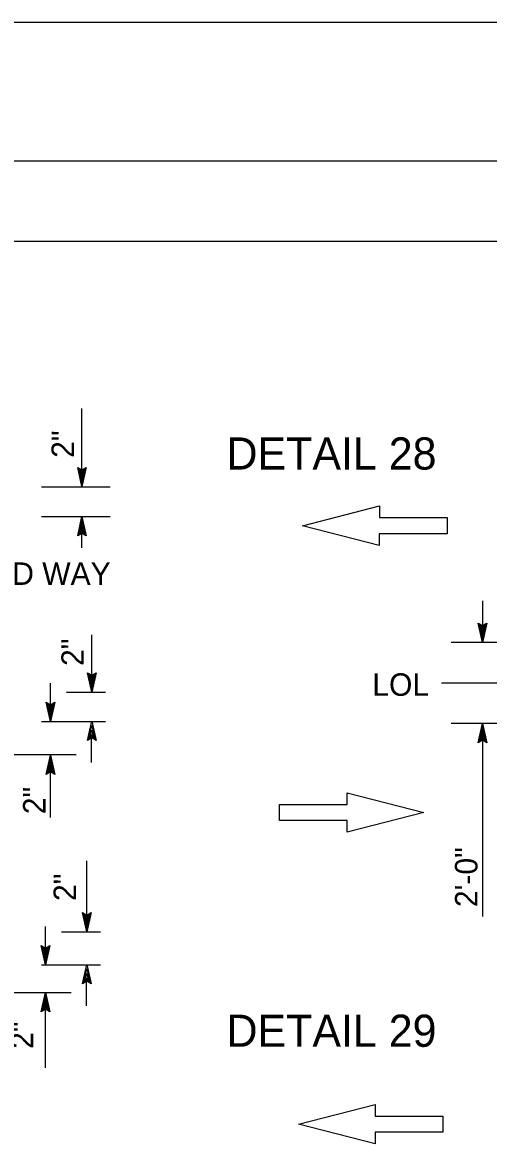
# Model space of a CAD drawing. Extents: x -893 to 867, y -474 to 712.
# Drawn here: x -450.6 to -305.4, y 360 to 712 of the extents above; entities that cross this region are included whole.
import ezdxf

# ---------------------------------------------------------------- set-up
doc = ezdxf.new("R2010")
doc.units = 0
for name, color, linetype in [('222 Structural Steel', 7, 'Continuous'), ('56 Stage 3 Anno', 7, 'Continuous'), ('57 Undefined', 7, 'Continuous'), ('60 Nongeo Data', 7, 'Continuous')]:
    doc.layers.add(name, color=color, linetype=linetype)

msp = doc.modelspace()

# ---------------------------------------------------------------- linework, layer by layer
at = {"layer": '222 Structural Steel'}
msp.add_line((-813.45, 643.96), (811.55, 643.96), dxfattribs=at)
for points in [[(-893.46, -474.05), (866.55, -474.05), (866.55, 711.96), (-893.46, 711.96)], [(-863.43, 668.96), (836.57, 668.96), (836.57, -431.04), (-863.43, -431.04)], [(-863.43, 668.96), (836.57, 668.96), (836.57, -431.04), (-863.43, -431.04)]]:
    msp.add_lwpolyline(points, close=True, dxfattribs=at)
at = {"layer": '56 Stage 3 Anno'}
for p, q in [((-432.05, 567.51), (-432.05, 591.87)), ((-432.05, 567.51), (-433.38, 573.51)), ((-433.38, 573.51), (-433.38, 573.51)), ((-433.38, 573.51), (-432.05, 572.71)), ((-432.05, 568.9), (-433.02, 573.27)), ((-432.05, 570.27), (-432.67, 573.1)), ((-432.04, 571.65), (-432.31, 572.86)), ((-432.05, 572.71), (-430.71, 573.51)), ((-430.71, 573.51), (-432.05, 567.51)), ((-431.06, 573.29), (-432.05, 568.89)), ((-431.42, 573.06), (-432.05, 570.27)), ((-431.77, 572.88), (-432.04, 571.65)), ((-430.71, 573.51), (-430.71, 573.51)), ((-423.3, 567.36), (-444.7, 567.36)), ((-432.05, 567.51), (-432.05, 567.51)), ((-444.7, 558.18), (-423.3, 558.18)), ((-433.39, 552.17), (-432.05, 558.17)), ((-433.03, 552.39), (-432.05, 556.79)), ((-432.05, 558.17), (-432.05, 558.17)), ((-432.05, 558.17), (-430.72, 552.17)), ((-432.05, 548.48), (-432.05, 558.17)), ((-432.04, 556.78), (-431.08, 552.41)), ((-432.05, 552.97), (-433.39, 552.17)), ((-432.67, 552.62), (-432.05, 555.41)), ((-432.33, 552.8), (-432.05, 554.03)), ((-432.05, 555.41), (-431.42, 552.59)), ((-432.05, 554.03), (-431.78, 552.82)), ((-430.72, 552.17), (-432.05, 552.97)), ((-433.39, 552.17), (-433.39, 552.17)), ((-430.72, 552.17), (-430.72, 552.17)), ((-307.3, 531.92), (-307.3, 519.04)), ((-307.3, 519.04), (-308.63, 525.04)), ((-308.63, 525.04), (-308.63, 525.04)), ((-308.63, 525.04), (-307.3, 524.24)), ((-307.3, 520.44), (-308.27, 524.81)), ((-307.3, 521.81), (-307.93, 524.63)), ((-307.3, 524.24), (-305.96, 525.04)), ((-305.96, 525.04), (-307.3, 519.04)), ((-306.32, 524.83), (-307.3, 520.42)), ((-306.68, 524.59), (-307.3, 521.81)), ((-305.96, 525.04), (-305.96, 525.04)), ((-429.01, 503.58), (-429.01, 521.41)), ((-307.3, 523.19), (-307.57, 524.4)), ((-307.02, 524.42), (-307.3, 523.19)), ((-297.4, 519.04), (-316.99, 519.04)), ((-307.3, 519.04), (-307.3, 519.04)), ((-429.01, 503.58), (-430.34, 509.58)), ((-430.34, 509.58), (-430.34, 509.58)), ((-430.34, 509.58), (-429.01, 508.78)), ((-429.01, 504.97), (-429.98, 509.34)), ((-429, 506.34), (-429.63, 509.17)), ((-429, 507.72), (-429.27, 508.93)), ((-429.01, 508.78), (-427.67, 509.58)), ((-427.67, 509.58), (-429.01, 503.58)), ((-428.02, 509.36), (-429.01, 504.96)), ((-428.38, 509.13), (-429, 506.34)), ((-428.73, 508.95), (-429, 507.72)), ((-427.67, 509.58), (-427.67, 509.58)), ((-441.88, 494.43), (-441.88, 506.33)), ((-436.89, 503.58), (-424.73, 503.58)), ((-429.01, 503.58), (-429.01, 503.58)), ((-441.88, 494.43), (-443.21, 500.43)), ((-443.21, 500.43), (-443.21, 500.43)), ((-443.21, 500.43), (-441.88, 499.63)), ((-441.88, 495.82), (-442.85, 500.2)), ((-441.87, 497.19), (-442.5, 500.02)), ((-441.88, 499.63), (-440.54, 500.43)), ((-440.54, 500.43), (-441.88, 494.43)), ((-440.89, 500.22), (-441.88, 495.81)), ((-441.25, 499.98), (-441.87, 497.19)), ((-440.54, 500.43), (-440.54, 500.43)), ((-441.87, 498.58), (-442.14, 499.78)), ((-441.6, 499.81), (-441.87, 498.58)), ((-444.7, 494.43), (-424.73, 494.43)), ((-441.88, 494.43), (-441.88, 494.43)), ((-430.35, 488.51), (-429.01, 494.51)), ((-429.99, 488.72), (-429.01, 493.13)), ((-429.01, 494.51), (-429.01, 494.51)), ((-429.01, 494.51), (-427.68, 488.51)), ((-429, 493.12), (-428.03, 488.74)), ((-297.4, 493.74), (-316.99, 493.74)), ((-308.64, 487.74), (-307.3, 493.74)), ((-307.3, 493.74), (-307.3, 493.74)), ((-307.3, 493.74), (-305.97, 487.74)), ((-307.3, 493.74), (-307.3, 433.72)), ((-429.01, 489.31), (-430.35, 488.51)), ((-429.63, 488.96), (-429.01, 491.74)), ((-429.28, 489.13), (-429.01, 490.36)), ((-429.08, 481.66), (-429.08, 490.39)), ((-429.01, 491.74), (-428.38, 488.92)), ((-429.01, 490.36), (-428.74, 489.15)), ((-427.68, 488.51), (-429.01, 489.31)), ((-308.29, 487.96), (-307.3, 492.36)), ((-307.93, 488.19), (-307.3, 490.98)), ((-307.58, 488.37), (-307.3, 489.6)), ((-307.3, 492.35), (-306.33, 487.98)), ((-307.3, 490.98), (-306.68, 488.16)), ((-307.3, 489.6), (-307.04, 488.39)), ((-430.35, 488.51), (-430.35, 488.51)), ((-427.68, 488.51), (-427.68, 488.51)), ((-307.3, 488.54), (-308.64, 487.74)), ((-308.64, 487.74), (-308.64, 487.74)), ((-305.97, 487.74), (-307.3, 488.54)), ((-305.97, 487.74), (-305.97, 487.74)), ((-462.03, 484.13), (-433.9, 484.13)), ((-443.22, 477.9), (-441.88, 483.9)), ((-442.86, 478.12), (-441.88, 482.52)), ((-441.88, 483.9), (-441.88, 483.9)), ((-441.88, 483.9), (-440.55, 477.9)), ((-441.88, 464.55), (-441.88, 483.9)), ((-441.87, 482.51), (-440.91, 478.14)), ((-442.5, 478.35), (-441.88, 481.14)), ((-442.15, 478.53), (-441.88, 479.76)), ((-441.88, 481.14), (-441.25, 478.32)), ((-441.88, 479.76), (-441.61, 478.55)), ((-441.88, 478.7), (-443.22, 477.9)), ((-443.22, 477.9), (-443.22, 477.9)), ((-440.55, 477.9), (-441.88, 478.7)), ((-440.55, 477.9), (-440.55, 477.9)), ((-430.52, 428.94), (-430.52, 451.03)), ((-430.52, 428.94), (-431.85, 434.94)), ((-431.85, 434.94), (-431.85, 434.94)), ((-431.85, 434.94), (-430.52, 434.14)), ((-430.53, 430.34), (-431.5, 434.71)), ((-430.52, 431.71), (-431.15, 434.53)), ((-430.52, 433.09), (-430.79, 434.3)), ((-430.52, 434.14), (-429.18, 434.94)), ((-429.18, 434.94), (-430.52, 428.94)), ((-429.54, 434.73), (-430.52, 430.32)), ((-429.9, 434.49), (-430.52, 431.71)), ((-430.25, 434.32), (-430.52, 433.09)), ((-429.18, 434.94), (-429.18, 434.94)), ((-443.4, 418.69), (-443.4, 430.59)), ((-438.41, 428.94), (-426.24, 428.94)), ((-430.52, 428.94), (-430.52, 428.94)), ((-443.4, 418.69), (-444.72, 424.69)), ((-444.72, 424.69), (-444.72, 424.69)), ((-444.72, 424.69), (-443.4, 423.89)), ((-443.4, 420.08), (-444.37, 424.46)), ((-443.39, 421.45), (-444.02, 424.28)), ((-443.39, 422.84), (-443.66, 424.04)), ((-443.4, 423.89), (-442.05, 424.69)), ((-442.05, 424.69), (-443.4, 418.69)), ((-442.41, 424.47), (-443.39, 420.07)), ((-442.77, 424.24), (-443.39, 421.45)), ((-443.12, 424.06), (-443.39, 422.84)), ((-442.05, 424.69), (-442.05, 424.69)), ((-444.7, 418.69), (-426.24, 418.69)), ((-443.4, 418.69), (-443.4, 418.69)), ((-431.86, 412.77), (-430.52, 418.77)), ((-431.51, 412.98), (-430.52, 417.39)), ((-431.15, 413.22), (-430.53, 416)), ((-430.53, 416), (-429.9, 413.18)), ((-430.52, 418.77), (-430.52, 418.77)), ((-430.52, 418.77), (-429.19, 412.77)), ((-430.52, 417.37), (-429.55, 413)), ((-430.52, 413.57), (-431.86, 412.77)), ((-431.86, 412.77), (-431.86, 412.77)), ((-430.8, 413.39), (-430.53, 414.62)), ((-430.6, 405.92), (-430.6, 414.65)), ((-430.53, 414.62), (-430.26, 413.41)), ((-429.19, 412.77), (-430.52, 413.57)), ((-429.19, 412.77), (-429.19, 412.77)), ((-462.03, 410.07), (-435.42, 410.07)), ((-444.73, 404.07), (-443.4, 410.07)), ((-444.38, 404.29), (-443.4, 408.69)), ((-443.4, 386.59), (-443.4, 410.07)), ((-443.4, 410.07), (-443.4, 410.07)), ((-443.4, 410.07), (-442.06, 404.07)), ((-443.39, 408.68), (-442.42, 404.31)), ((-443.4, 404.87), (-444.73, 404.07)), ((-444.02, 404.52), (-443.4, 407.31)), ((-443.67, 404.7), (-443.4, 405.93)), ((-443.4, 407.31), (-442.77, 404.48)), ((-443.4, 405.93), (-443.13, 404.72)), ((-442.06, 404.07), (-443.4, 404.87)), ((-444.73, 404.07), (-444.73, 404.07)), ((-442.06, 404.07), (-442.06, 404.07))]:
    msp.add_line(p, q, dxfattribs=at)
at = {"layer": '60 Nongeo Data'}
for p, q in [((-363.32, 555.36), (-339.41, 561.5)), ((-339.41, 561.5), (-339.41, 557.86)), ((-339.41, 557.86), (-318.32, 557.86)), ((-318.32, 557.86), (-318.32, 555.36)), ((-339.42, 549.22), (-363.32, 555.36)), ((-318.32, 552.86), (-339.42, 552.86)), ((-339.42, 552.86), (-339.42, 549.22)), ((-318.32, 555.36), (-318.32, 552.86)), ((-320.01, 506.39), (-49.97, 506.39)), ((-349.44, 468.6), (-349.44, 472.24)), ((-349.44, 472.24), (-325.53, 466.1)), ((-370.54, 466.1), (-370.54, 468.6)), ((-370.54, 468.6), (-349.44, 468.6)), ((-370.54, 463.6), (-370.54, 466.1)), ((-325.53, 466.1), (-349.44, 459.96)), ((-349.44, 463.6), (-370.54, 463.6)), ((-349.44, 459.96), (-349.44, 463.6)), ((-364.64, 369.08), (-340.73, 375.22)), ((-340.73, 375.22), (-340.73, 371.58)), ((-340.73, 371.58), (-319.64, 371.58)), ((-319.64, 371.58), (-319.64, 369.08)), ((-340.74, 362.94), (-364.64, 369.08)), ((-319.64, 366.58), (-340.74, 366.58)), ((-340.74, 366.58), (-340.74, 362.94)), ((-319.64, 369.08), (-319.64, 366.58))]:
    msp.add_line(p, q, dxfattribs=at)

# ---------------------------------------------------------------- texts
at = {"layer": '57 Undefined'}
for s, p in [('2"   ', (-434.54, 576.47)), ('2"   ', (-431.48, 511.69)), ('2"   ', (-443.41, 465.54)), ('2\'-0"', (-308.84, 436.63)), ('2"   ', (-433.9, 438.53)), ('2"   ', (-447.24, 392.49))]:
    msp.add_text(s, height=7, rotation=90, dxfattribs=at).set_placement(p)
for s, height, p in [('DETAIL 28', 10, (-387.01, 572.83)), ('EDGE OF TRAVELED WAY', 7, (-541.18, 536.93)), ('LOL', 7, (-341.6, 502.4)), ('DETAIL 29', 10, (-387.01, 393.14))]:
    msp.add_text(s, height=height, dxfattribs=at).set_placement(p)

doc.saveas('drawing.dxf')
